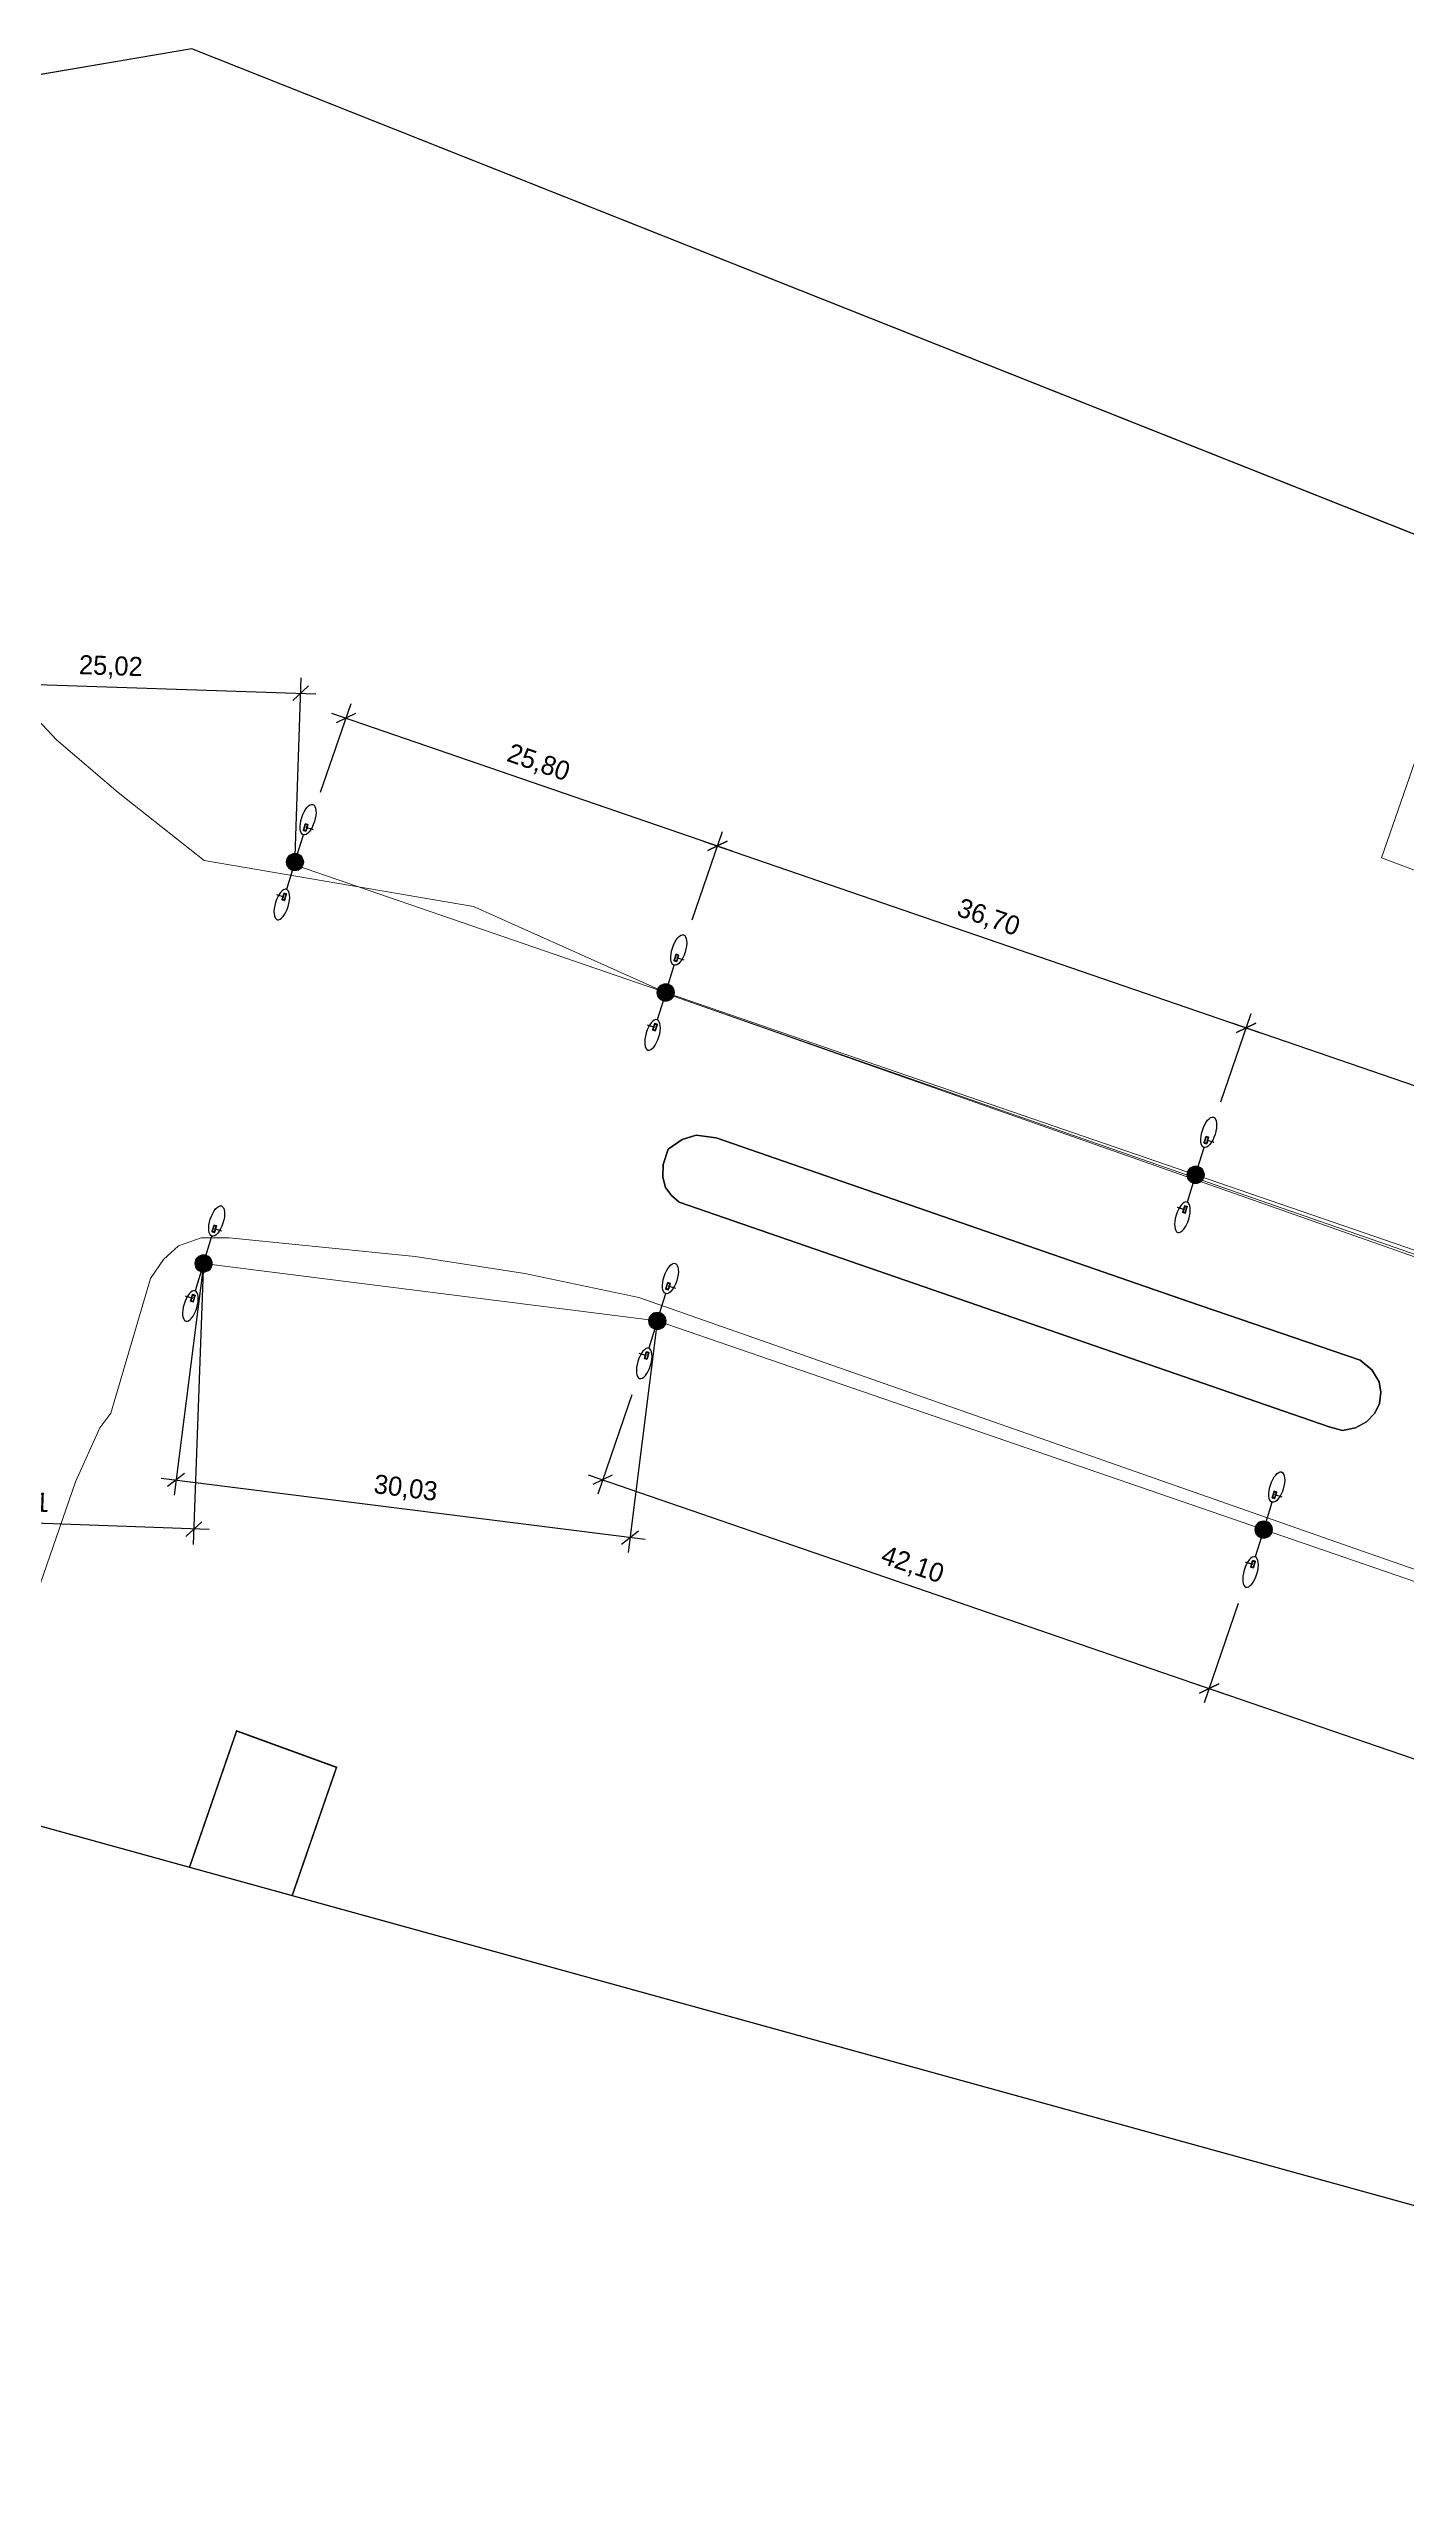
# Model space of a CAD drawing. Extents: x -105 to 2796, y -10 to 1087.
# Drawn here: x 2628.9 to 2718, y 347.6 to 507.9 of the extents above; entities that cross this region are included whole.
import ezdxf

# ---------------------------------------------------------------- set-up
doc = ezdxf.new("R2010")
doc.units = 0
doc.header["$MEASUREMENT"] = 0
for name, color, linetype in [('_МЕЖЕВОЙ_П-ЗУ_НОВЫЕ', 7, 'Continuous'), ('DLXLUM04', 5, 'Continuous'), ('DLXLUMEX', 2, 'Continuous'), ('DLXSCENE', 7, 'Continuous'), ('Размeh', 7, 'Continuous')]:
    doc.layers.add(name, color=color, linetype=linetype)
doc.layers.add('ОСВЕЩЕНИЕ', color=7, linetype='Continuous', lineweight=15)
doc.layers.add('ситуация', color=7, linetype='Continuous', lineweight=15)
doc.dimstyles.new('Благоуст', dxfattribs={"dimtxt": 1.25, "dimasz": 1, "dimexe": 1, "dimexo": 0.4085, "dimgap": 0.55, "dimtad": 1, "dimzin": 0, "dimtxsty": 'Standard', "dimblk": 'OBLIQUE', "dimcen": 0.6975, "dimdle": 1, "dimclrt": 256, "dimazin": 0, "dimtfac": 1, "dimtofl": 0, "dimtmove": 1, "dimatfit": 3, "dimldrblk": 'OBLIQUE', "dimfxl": 1, "dimtolj": 1, "dimtzin": 0, "dimarcsym": 0})

# ---------------------------------------------------------------- blocks, each defined once
blk = doc.blocks.new('*U179')
for p, q in [((-0.02, 0.23), (-0.14, -0.18)), ((-0.14, -0.18), (-0.02, 0.23)), ((-0.01, 0.25), (-0.13, -0.15)), ((-0.13, -0.15), (-0.01, 0.25)), ((-0.02, 0.23), (-0.01, 0.25)), ((-0.01, 0.25), (-0.02, 0.23)), ((0.14, 0.18), (-0.02, 0.23)), ((-0.02, 0.23), (0.14, 0.18)), ((0.15, 0.2), (-0.01, 0.25)), ((-0.01, 0.25), (0.15, 0.2)), ((0.02, -0.23), (0.14, 0.18)), ((0.14, 0.18), (0.02, -0.23)), ((0.03, -0.2), (0.15, 0.2)), ((0.15, 0.2), (0.03, -0.2)), ((0.14, 0.18), (0.15, 0.2)), ((0.15, 0.2), (0.14, 0.18)), ((-0.13, -0.15), (-0.14, -0.18)), ((-0.14, -0.18), (-0.13, -0.15)), ((-0.14, -0.18), (0.02, -0.23)), ((0.02, -0.23), (-0.14, -0.18)), ((-0.13, -0.15), (0.03, -0.2)), ((0.03, -0.2), (-0.13, -0.15)), ((0.02, -0.23), (0.03, -0.2)), ((0.03, -0.2), (0.02, -0.23))]:
    blk.add_line(p, q)
at = {"color": 1}
blk.add_line((0.01, 0.03), (0.49, -0.12), dxfattribs=at)
at = {"layer": 'DLXLUMEX', "color": 7}
blk.add_text('4', height=0.1, dxfattribs=at).set_placement((0, 0))
blk = doc.blocks.new('*U180')
at = {"color": 1}
blk.add_line((-0.01, -0.04), (-0.49, 0.11), dxfattribs=at)
for p, q in [((-0.03, 0.18), (-0.15, -0.21)), ((-0.15, -0.21), (-0.03, 0.18)), ((-0.02, 0.22), (-0.14, -0.17)), ((-0.14, -0.17), (-0.02, 0.22)), ((-0.02, 0.22), (-0.03, 0.18)), ((-0.03, 0.18), (-0.02, 0.22)), ((0.13, 0.13), (-0.03, 0.18)), ((-0.03, 0.18), (0.13, 0.13)), ((0.14, 0.17), (-0.02, 0.22)), ((-0.02, 0.22), (0.14, 0.17)), ((0.01, -0.26), (0.13, 0.13)), ((0.13, 0.13), (0.01, -0.26)), ((0.02, -0.22), (0.14, 0.17)), ((0.14, 0.17), (0.02, -0.22)), ((0.13, 0.13), (0.14, 0.17)), ((0.14, 0.17), (0.13, 0.13)), ((-0.14, -0.17), (-0.15, -0.21)), ((-0.15, -0.21), (-0.14, -0.17)), ((-0.15, -0.21), (0.01, -0.26)), ((0.01, -0.26), (-0.15, -0.21)), ((-0.14, -0.17), (0.02, -0.22)), ((0.02, -0.22), (-0.14, -0.17)), ((0.02, -0.22), (0.01, -0.26)), ((0.01, -0.26), (0.02, -0.22))]:
    blk.add_line(p, q)
at = {"layer": 'DLXLUMEX', "color": 7}
blk.add_text('4', height=0.1, dxfattribs=at).set_placement((0, 0))
blk = doc.blocks.new('*U183')
for p, q in [((-0.02, 0.22), (-0.14, -0.17)), ((-0.14, -0.17), (-0.02, 0.22)), ((-0.01, 0.26), (-0.13, -0.13)), ((-0.13, -0.13), (-0.01, 0.26)), ((-0.02, 0.22), (-0.01, 0.26)), ((-0.01, 0.26), (-0.02, 0.22)), ((0.14, 0.17), (-0.02, 0.22)), ((-0.02, 0.22), (0.14, 0.17)), ((0.15, 0.21), (-0.01, 0.26)), ((-0.01, 0.26), (0.15, 0.21)), ((0.02, -0.22), (0.14, 0.17)), ((0.14, 0.17), (0.02, -0.22)), ((0.03, -0.18), (0.15, 0.21)), ((0.15, 0.21), (0.03, -0.18)), ((0.14, 0.17), (0.15, 0.21)), ((0.15, 0.21), (0.14, 0.17)), ((-0.13, -0.13), (-0.14, -0.17)), ((-0.14, -0.17), (-0.13, -0.13)), ((-0.14, -0.17), (0.02, -0.22)), ((0.02, -0.22), (-0.14, -0.17)), ((-0.13, -0.13), (0.03, -0.18)), ((0.03, -0.18), (-0.13, -0.13)), ((0.02, -0.22), (0.03, -0.18)), ((0.03, -0.18), (0.02, -0.22))]:
    blk.add_line(p, q)
at = {"color": 1}
blk.add_line((0.01, 0.04), (0.49, -0.11), dxfattribs=at)
at = {"layer": 'DLXLUMEX', "color": 7}
blk.add_text('4', height=0.1, dxfattribs=at).set_placement((0, 0))
blk = doc.blocks.new('*U184')
at = {"color": 1}
blk.add_line((-0.01, -0.03), (-0.49, 0.12), dxfattribs=at)
for p, q in [((-0.03, 0.2), (-0.15, -0.2)), ((-0.15, -0.2), (-0.03, 0.2)), ((-0.02, 0.23), (-0.14, -0.18)), ((-0.14, -0.18), (-0.02, 0.23)), ((-0.02, 0.23), (-0.03, 0.2)), ((-0.03, 0.2), (-0.02, 0.23)), ((0.13, 0.15), (-0.03, 0.2)), ((-0.03, 0.2), (0.13, 0.15)), ((0.14, 0.18), (-0.02, 0.23)), ((-0.02, 0.23), (0.14, 0.18)), ((0.01, -0.25), (0.13, 0.15)), ((0.13, 0.15), (0.01, -0.25)), ((0.02, -0.23), (0.14, 0.18)), ((0.14, 0.18), (0.02, -0.23)), ((0.13, 0.15), (0.14, 0.18)), ((0.14, 0.18), (0.13, 0.15)), ((-0.14, -0.18), (-0.15, -0.2)), ((-0.15, -0.2), (-0.14, -0.18)), ((-0.15, -0.2), (0.01, -0.25)), ((0.01, -0.25), (-0.15, -0.2)), ((-0.14, -0.18), (0.02, -0.23)), ((0.02, -0.23), (-0.14, -0.18)), ((0.02, -0.23), (0.01, -0.25)), ((0.01, -0.25), (0.02, -0.23))]:
    blk.add_line(p, q)
at = {"layer": 'DLXLUMEX', "color": 7}
blk.add_text('4', height=0.1, dxfattribs=at).set_placement((0, 0))
blk = doc.blocks.new('*U185')
for p, q in [((-0.02, 0.22), (-0.14, -0.17)), ((-0.14, -0.17), (-0.02, 0.22)), ((-0.01, 0.26), (-0.13, -0.13)), ((-0.13, -0.13), (-0.01, 0.26)), ((-0.02, 0.22), (-0.01, 0.26)), ((-0.01, 0.26), (-0.02, 0.22)), ((0.14, 0.17), (-0.02, 0.22)), ((-0.02, 0.22), (0.14, 0.17)), ((0.15, 0.21), (-0.01, 0.26)), ((-0.01, 0.26), (0.15, 0.21)), ((0.02, -0.22), (0.14, 0.17)), ((0.14, 0.17), (0.02, -0.22)), ((0.03, -0.18), (0.15, 0.21)), ((0.15, 0.21), (0.03, -0.18)), ((0.14, 0.17), (0.15, 0.21)), ((0.15, 0.21), (0.14, 0.17)), ((-0.13, -0.13), (-0.14, -0.17)), ((-0.14, -0.17), (-0.13, -0.13)), ((-0.14, -0.17), (0.02, -0.22)), ((0.02, -0.22), (-0.14, -0.17)), ((-0.13, -0.13), (0.03, -0.18)), ((0.03, -0.18), (-0.13, -0.13)), ((0.02, -0.22), (0.03, -0.18)), ((0.03, -0.18), (0.02, -0.22))]:
    blk.add_line(p, q)
at = {"color": 1}
blk.add_line((0.01, 0.04), (0.49, -0.11), dxfattribs=at)
at = {"layer": 'DLXLUMEX', "color": 7}
blk.add_text('4', height=0.1, dxfattribs=at).set_placement((0, 0))
blk = doc.blocks.new('*U186')
at = {"color": 1}
blk.add_line((-0.01, -0.03), (-0.49, 0.12), dxfattribs=at)
for p, q in [((-0.03, 0.2), (-0.15, -0.2)), ((-0.15, -0.2), (-0.03, 0.2)), ((-0.02, 0.23), (-0.14, -0.18)), ((-0.14, -0.18), (-0.02, 0.23)), ((-0.02, 0.23), (-0.03, 0.2)), ((-0.03, 0.2), (-0.02, 0.23)), ((0.13, 0.15), (-0.03, 0.2)), ((-0.03, 0.2), (0.13, 0.15)), ((0.14, 0.18), (-0.02, 0.23)), ((-0.02, 0.23), (0.14, 0.18)), ((0.01, -0.25), (0.13, 0.15)), ((0.13, 0.15), (0.01, -0.25)), ((0.02, -0.23), (0.14, 0.18)), ((0.14, 0.18), (0.02, -0.23)), ((0.13, 0.15), (0.14, 0.18)), ((0.14, 0.18), (0.13, 0.15)), ((-0.14, -0.18), (-0.15, -0.2)), ((-0.15, -0.2), (-0.14, -0.18)), ((-0.15, -0.2), (0.01, -0.25)), ((0.01, -0.25), (-0.15, -0.2)), ((-0.14, -0.18), (0.02, -0.23)), ((0.02, -0.23), (-0.14, -0.18)), ((0.02, -0.23), (0.01, -0.25)), ((0.01, -0.25), (0.02, -0.23))]:
    blk.add_line(p, q)
at = {"layer": 'DLXLUMEX', "color": 7}
blk.add_text('4', height=0.1, dxfattribs=at).set_placement((0, 0))
blk = doc.blocks.new('*U187')
for p, q in [((-0.02, 0.23), (-0.14, -0.18)), ((-0.14, -0.18), (-0.02, 0.23)), ((-0.01, 0.25), (-0.13, -0.15)), ((-0.13, -0.15), (-0.01, 0.25)), ((-0.02, 0.23), (-0.01, 0.25)), ((-0.01, 0.25), (-0.02, 0.23)), ((0.14, 0.18), (-0.02, 0.23)), ((-0.02, 0.23), (0.14, 0.18)), ((0.15, 0.2), (-0.01, 0.25)), ((-0.01, 0.25), (0.15, 0.2)), ((0.02, -0.23), (0.14, 0.18)), ((0.14, 0.18), (0.02, -0.23)), ((0.03, -0.2), (0.15, 0.2)), ((0.15, 0.2), (0.03, -0.2)), ((0.14, 0.18), (0.15, 0.2)), ((0.15, 0.2), (0.14, 0.18)), ((-0.13, -0.15), (-0.14, -0.18)), ((-0.14, -0.18), (-0.13, -0.15)), ((-0.14, -0.18), (0.02, -0.23)), ((0.02, -0.23), (-0.14, -0.18)), ((-0.13, -0.15), (0.03, -0.2)), ((0.03, -0.2), (-0.13, -0.15)), ((0.02, -0.23), (0.03, -0.2)), ((0.03, -0.2), (0.02, -0.23))]:
    blk.add_line(p, q)
at = {"color": 1}
blk.add_line((0.01, 0.03), (0.49, -0.12), dxfattribs=at)
at = {"layer": 'DLXLUMEX', "color": 7}
blk.add_text('4', height=0.1, dxfattribs=at).set_placement((0, 0))
blk = doc.blocks.new('*U188')
at = {"color": 1}
blk.add_line((-0.01, -0.04), (-0.49, 0.11), dxfattribs=at)
for p, q in [((-0.03, 0.18), (-0.15, -0.21)), ((-0.15, -0.21), (-0.03, 0.18)), ((-0.02, 0.22), (-0.14, -0.17)), ((-0.14, -0.17), (-0.02, 0.22)), ((-0.02, 0.22), (-0.03, 0.18)), ((-0.03, 0.18), (-0.02, 0.22)), ((0.13, 0.13), (-0.03, 0.18)), ((-0.03, 0.18), (0.13, 0.13)), ((0.14, 0.17), (-0.02, 0.22)), ((-0.02, 0.22), (0.14, 0.17)), ((0.01, -0.26), (0.13, 0.13)), ((0.13, 0.13), (0.01, -0.26)), ((0.02, -0.22), (0.14, 0.17)), ((0.14, 0.17), (0.02, -0.22)), ((0.13, 0.13), (0.14, 0.17)), ((0.14, 0.17), (0.13, 0.13)), ((-0.14, -0.17), (-0.15, -0.21)), ((-0.15, -0.21), (-0.14, -0.17)), ((-0.15, -0.21), (0.01, -0.26)), ((0.01, -0.26), (-0.15, -0.21)), ((-0.14, -0.17), (0.02, -0.22)), ((0.02, -0.22), (-0.14, -0.17)), ((0.02, -0.22), (0.01, -0.26)), ((0.01, -0.26), (0.02, -0.22))]:
    blk.add_line(p, q)
at = {"layer": 'DLXLUMEX', "color": 7}
blk.add_text('4', height=0.1, dxfattribs=at).set_placement((0, 0))
blk = doc.blocks.new('*U190')
for p, q in [((-0.02, 0.23), (-0.14, -0.18)), ((-0.14, -0.18), (-0.02, 0.23)), ((-0.01, 0.25), (-0.13, -0.15)), ((-0.13, -0.15), (-0.01, 0.25)), ((-0.02, 0.23), (-0.01, 0.25)), ((-0.01, 0.25), (-0.02, 0.23)), ((0.14, 0.18), (-0.02, 0.23)), ((-0.02, 0.23), (0.14, 0.18)), ((0.15, 0.2), (-0.01, 0.25)), ((-0.01, 0.25), (0.15, 0.2)), ((0.02, -0.23), (0.14, 0.18)), ((0.14, 0.18), (0.02, -0.23)), ((0.03, -0.2), (0.15, 0.2)), ((0.15, 0.2), (0.03, -0.2)), ((0.14, 0.18), (0.15, 0.2)), ((0.15, 0.2), (0.14, 0.18)), ((-0.13, -0.15), (-0.14, -0.18)), ((-0.14, -0.18), (-0.13, -0.15)), ((-0.14, -0.18), (0.02, -0.23)), ((0.02, -0.23), (-0.14, -0.18)), ((-0.13, -0.15), (0.03, -0.2)), ((0.03, -0.2), (-0.13, -0.15)), ((0.02, -0.23), (0.03, -0.2)), ((0.03, -0.2), (0.02, -0.23))]:
    blk.add_line(p, q)
at = {"color": 1}
blk.add_line((0.01, 0.03), (0.49, -0.12), dxfattribs=at)
at = {"layer": 'DLXLUMEX', "color": 7}
blk.add_text('4', height=0.1, dxfattribs=at).set_placement((0, 0))
blk = doc.blocks.new('*U191')
at = {"color": 1}
blk.add_line((-0.01, -0.04), (-0.49, 0.11), dxfattribs=at)
for p, q in [((-0.03, 0.18), (-0.15, -0.21)), ((-0.15, -0.21), (-0.03, 0.18)), ((-0.02, 0.22), (-0.14, -0.17)), ((-0.14, -0.17), (-0.02, 0.22)), ((-0.02, 0.22), (-0.03, 0.18)), ((-0.03, 0.18), (-0.02, 0.22)), ((0.13, 0.13), (-0.03, 0.18)), ((-0.03, 0.18), (0.13, 0.13)), ((0.14, 0.17), (-0.02, 0.22)), ((-0.02, 0.22), (0.14, 0.17)), ((0.01, -0.26), (0.13, 0.13)), ((0.13, 0.13), (0.01, -0.26)), ((0.02, -0.22), (0.14, 0.17)), ((0.14, 0.17), (0.02, -0.22)), ((0.13, 0.13), (0.14, 0.17)), ((0.14, 0.17), (0.13, 0.13)), ((-0.14, -0.17), (-0.15, -0.21)), ((-0.15, -0.21), (-0.14, -0.17)), ((-0.15, -0.21), (0.01, -0.26)), ((0.01, -0.26), (-0.15, -0.21)), ((-0.14, -0.17), (0.02, -0.22)), ((0.02, -0.22), (-0.14, -0.17)), ((0.02, -0.22), (0.01, -0.26)), ((0.01, -0.26), (0.02, -0.22))]:
    blk.add_line(p, q)
at = {"layer": 'DLXLUMEX', "color": 7}
blk.add_text('4', height=0.1, dxfattribs=at).set_placement((0, 0))
blk = doc.blocks.new('*U192')
for p, q in [((-0.02, 0.22), (-0.14, -0.17)), ((-0.14, -0.17), (-0.02, 0.22)), ((-0.01, 0.26), (-0.13, -0.13)), ((-0.13, -0.13), (-0.01, 0.26)), ((-0.02, 0.22), (-0.01, 0.26)), ((-0.01, 0.26), (-0.02, 0.22)), ((0.14, 0.17), (-0.02, 0.22)), ((-0.02, 0.22), (0.14, 0.17)), ((0.15, 0.21), (-0.01, 0.26)), ((-0.01, 0.26), (0.15, 0.21)), ((0.02, -0.22), (0.14, 0.17)), ((0.14, 0.17), (0.02, -0.22)), ((0.03, -0.18), (0.15, 0.21)), ((0.15, 0.21), (0.03, -0.18)), ((0.14, 0.17), (0.15, 0.21)), ((0.15, 0.21), (0.14, 0.17)), ((-0.13, -0.13), (-0.14, -0.17)), ((-0.14, -0.17), (-0.13, -0.13)), ((-0.14, -0.17), (0.02, -0.22)), ((0.02, -0.22), (-0.14, -0.17)), ((-0.13, -0.13), (0.03, -0.18)), ((0.03, -0.18), (-0.13, -0.13)), ((0.02, -0.22), (0.03, -0.18)), ((0.03, -0.18), (0.02, -0.22))]:
    blk.add_line(p, q)
at = {"color": 1}
blk.add_line((0.01, 0.04), (0.49, -0.11), dxfattribs=at)
at = {"layer": 'DLXLUMEX', "color": 7}
blk.add_text('4', height=0.1, dxfattribs=at).set_placement((0, 0))
blk = doc.blocks.new('*U193')
at = {"color": 1}
blk.add_line((-0.01, -0.03), (-0.49, 0.12), dxfattribs=at)
for p, q in [((-0.03, 0.2), (-0.15, -0.2)), ((-0.15, -0.2), (-0.03, 0.2)), ((-0.02, 0.23), (-0.14, -0.18)), ((-0.14, -0.18), (-0.02, 0.23)), ((-0.02, 0.23), (-0.03, 0.2)), ((-0.03, 0.2), (-0.02, 0.23)), ((0.13, 0.15), (-0.03, 0.2)), ((-0.03, 0.2), (0.13, 0.15)), ((0.14, 0.18), (-0.02, 0.23)), ((-0.02, 0.23), (0.14, 0.18)), ((0.01, -0.25), (0.13, 0.15)), ((0.13, 0.15), (0.01, -0.25)), ((0.02, -0.23), (0.14, 0.18)), ((0.14, 0.18), (0.02, -0.23)), ((0.13, 0.15), (0.14, 0.18)), ((0.14, 0.18), (0.13, 0.15)), ((-0.14, -0.18), (-0.15, -0.2)), ((-0.15, -0.2), (-0.14, -0.18)), ((-0.15, -0.2), (0.01, -0.25)), ((0.01, -0.25), (-0.15, -0.2)), ((-0.14, -0.18), (0.02, -0.23)), ((0.02, -0.23), (-0.14, -0.18)), ((0.02, -0.23), (0.01, -0.25)), ((0.01, -0.25), (0.02, -0.23))]:
    blk.add_line(p, q)
at = {"layer": 'DLXLUMEX', "color": 7}
blk.add_text('4', height=0.1, dxfattribs=at).set_placement((0, 0))
blk = doc.blocks.new('*U206')
for p, q in [((2638.31, 507.94), (1021.03, 233.4)), ((2795.57, 445.51), (2638.31, 507.94)), ((2669.6, 435.72), (2670.52, 436.36)), ((2670.52, 436.36), (2669.6, 435.72)), ((2670.52, 436.36), (2671.44, 436.63)), ((2671.44, 436.63), (2670.52, 436.36)), ((2671.44, 436.63), (2672.75, 436.45)), ((2672.75, 436.45), (2671.44, 436.63)), ((2672.75, 436.45), (2703.69, 425.74)), ((2703.69, 425.74), (2672.75, 436.45)), ((2669.25, 433.87), (2669.27, 434.71)), ((2669.27, 434.71), (2669.25, 433.87)), ((2669.27, 434.71), (2669.6, 435.72)), ((2669.6, 435.72), (2669.27, 434.71)), ((2669.41, 433.21), (2669.25, 433.87)), ((2669.25, 433.87), (2669.41, 433.21)), ((2669.81, 432.68), (2669.41, 433.21)), ((2669.41, 433.21), (2669.81, 432.68)), ((2670.32, 432.23), (2669.81, 432.68)), ((2669.81, 432.68), (2670.32, 432.23)), ((2713, 417.48), (2670.32, 432.23)), ((2670.32, 432.23), (2713, 417.48)), ((2703.69, 425.74), (2715.02, 421.86)), ((2715.02, 421.86), (2703.69, 425.74)), ((2715.02, 421.86), (2715.8, 421.23)), ((2715.8, 421.23), (2715.02, 421.86)), ((2715.8, 421.23), (2716.27, 420.45)), ((2716.27, 420.45), (2715.8, 421.23)), ((2716.27, 420.45), (2716.38, 419.77)), ((2716.38, 419.77), (2716.27, 420.45)), ((2716.29, 419.03), (2715.99, 418.38)), ((2715.99, 418.38), (2716.29, 419.03)), ((2716.38, 419.77), (2716.29, 419.03)), ((2716.29, 419.03), (2716.38, 419.77)), ((2713.86, 417.24), (2713, 417.48)), ((2713, 417.48), (2713.86, 417.24)), ((2714.71, 417.42), (2713.86, 417.24)), ((2713.86, 417.24), (2714.71, 417.42)), ((2715.44, 417.82), (2714.71, 417.42)), ((2714.71, 417.42), (2715.44, 417.82)), ((2715.99, 418.38), (2715.44, 417.82)), ((2715.44, 417.82), (2715.99, 418.38)), ((2600.58, 398.96), (2776.54, 350.37))]:
    blk.add_line(p, q)
blk = doc.blocks.new('_Oblique')
at = {"layer": 'Размeh', "color": 0, "lineweight": -2}
blk.add_line((-0.5, -0.5), (0.5, 0.5), dxfattribs=at)
blk = doc.blocks.new('*D553')
at = {"layer": 'Defpoints', "color": 0, "ltscale": 100, "transparency": 16777216}
for p in [(2705.74, 438.43), (2740.26, 432.43), (2738.46, 427.18)]:
    blk.add_point(p, dxfattribs=at)
at = {"layer": 'ситуация', "color": 0, "lineweight": -2, "ltscale": 100, "transparency": 16777216}
for p, q in [((2705.87, 438.82), (2707.87, 444.63)), ((2706.6, 444.01), (2741.21, 432.1)), ((2738.59, 427.57), (2740.59, 433.38))]:
    blk.add_line(p, q, dxfattribs=at)
for p, rotation in [((2707.54, 443.68), 161.0197660389289), ((2740.26, 432.43), 341.0197660389289)]:
    blk.add_blockref('_Oblique', p, dxfattribs=dict(at, rotation=rotation))
at = {"layer": 'ситуация', "ltscale": 100, "transparency": 16777216, "insert": (2724.32, 439.27), "char_height": 1.25, "attachment_point": 5, "rotation": 341.0198}
blk.add_mtext('\\A1;34,60', dxfattribs=at)
blk = doc.blocks.new('*D554')
at = {"layer": 'Defpoints', "color": 0, "ltscale": 100, "transparency": 16777216}
for p in [(2671.03, 450.37), (2707.54, 443.68), (2705.74, 438.43)]:
    blk.add_point(p, dxfattribs=at)
at = {"layer": 'ситуация', "color": 0, "lineweight": -2, "ltscale": 100, "transparency": 16777216}
for p, q in [((2671.17, 450.76), (2673.16, 456.57)), ((2671.89, 455.94), (2708.49, 443.36)), ((2705.87, 438.82), (2707.87, 444.63))]:
    blk.add_line(p, q, dxfattribs=at)
for p, rotation in [((2672.84, 455.62), 161.0197660389314), ((2707.54, 443.68), 341.0197660389314)]:
    blk.add_blockref('_Oblique', p, dxfattribs=dict(at, rotation=rotation))
at = {"layer": 'ситуация', "ltscale": 100, "transparency": 16777216, "insert": (2690.61, 450.86), "char_height": 1.25, "attachment_point": 5, "rotation": 341.0198}
blk.add_mtext('\\A1;36,70', dxfattribs=at)
blk = doc.blocks.new('*D555')
at = {"layer": 'Defpoints', "color": 0, "ltscale": 100, "transparency": 16777216}
for p in [(2646.64, 458.76), (2672.84, 455.62), (2671.03, 450.37)]:
    blk.add_point(p, dxfattribs=at)
at = {"layer": 'ситуация', "color": 0, "lineweight": -2, "ltscale": 100, "transparency": 16777216}
for p, q in [((2646.77, 459.15), (2648.77, 464.96)), ((2647.5, 464.34), (2673.78, 455.29)), ((2671.17, 450.76), (2673.16, 456.57))]:
    blk.add_line(p, q, dxfattribs=at)
for p, rotation in [((2648.44, 464.01), 161.019766038938), ((2672.84, 455.62), 341.019766038938)]:
    blk.add_blockref('_Oblique', p, dxfattribs=dict(at, rotation=rotation))
at = {"layer": 'ситуация', "ltscale": 100, "transparency": 16777216, "insert": (2661.06, 461.02), "char_height": 1.25, "attachment_point": 5, "rotation": 341.0198}
blk.add_mtext('\\A1;25,80', dxfattribs=at)
blk = doc.blocks.new('*D587')
at = {"layer": 'Defpoints', "color": 0, "ltscale": 100, "transparency": 16777216}
for p in [(2645.46, 465.65), (2620.08, 455.39), (2645.09, 454.56)]:
    blk.add_point(p, dxfattribs=at)
at = {"layer": 'ситуация', "color": 0, "lineweight": -2, "ltscale": 100, "transparency": 16777216}
for p, q in [((2620.1, 455.8), (2620.48, 467.48)), ((2645.1, 454.97), (2645.49, 466.65)), ((2619.45, 466.51), (2646.46, 465.61))]:
    blk.add_line(p, q, dxfattribs=at)
for p, rotation in [((2620.45, 466.48), 178.097924313806), ((2645.46, 465.65), 358.097924313806)]:
    blk.add_blockref('_Oblique', p, dxfattribs=dict(at, rotation=rotation))
at = {"layer": 'ситуация', "ltscale": 100, "transparency": 16777216, "insert": (2633, 467.34), "char_height": 1.25, "attachment_point": 5, "rotation": 358.0979}
blk.add_mtext('\\A1;25,02', dxfattribs=at)
blk = doc.blocks.new('*D557')
at = {"layer": 'Defpoints', "color": 0, "ltscale": 100, "transparency": 16777216}
for p in [(2707.15, 406.27), (2742.05, 394.27), (2740, 388.32)]:
    blk.add_point(p, dxfattribs=at)
at = {"layer": 'ситуация', "color": 0, "lineweight": -2, "ltscale": 100, "transparency": 16777216}
for p, q in [((2707.02, 405.89), (2704.78, 399.37)), ((2704.16, 400.64), (2740.95, 387.99)), ((2741.92, 393.89), (2739.67, 387.37))]:
    blk.add_line(p, q, dxfattribs=at)
for p, rotation in [((2705.11, 400.32), 161.0197660389229), ((2740, 388.32), 341.0197660389229)]:
    blk.add_blockref('_Oblique', p, dxfattribs=dict(at, rotation=rotation))
at = {"layer": 'ситуация', "ltscale": 100, "transparency": 16777216, "insert": (2722.97, 395.53), "char_height": 1.25, "attachment_point": 5, "rotation": 341.0198}
blk.add_mtext('\\A1;36,90', dxfattribs=at)
blk = doc.blocks.new('*D558')
at = {"layer": 'Defpoints', "color": 0, "ltscale": 100, "transparency": 16777216}
for p in [(2667.34, 419.97), (2707.15, 406.27), (2705.11, 400.32)]:
    blk.add_point(p, dxfattribs=at)
at = {"layer": 'ситуация', "color": 0, "lineweight": -2, "ltscale": 100, "transparency": 16777216}
for p, q in [((2667.21, 419.58), (2664.97, 413.06)), ((2664.35, 414.34), (2706.05, 399.99)), ((2707.02, 405.89), (2704.78, 399.37))]:
    blk.add_line(p, q, dxfattribs=at)
for p, rotation in [((2665.29, 414.01), 161.0197660389397), ((2705.11, 400.32), 341.0197660389397)]:
    blk.add_blockref('_Oblique', p, dxfattribs=dict(at, rotation=rotation))
at = {"layer": 'ситуация', "ltscale": 100, "transparency": 16777216, "insert": (2685.62, 408.37), "char_height": 1.25, "attachment_point": 5, "rotation": 341.0198}
blk.add_mtext('\\A1;42,10', dxfattribs=at)
blk = doc.blocks.new('*D588')
at = {"layer": 'Defpoints', "color": 0, "ltscale": 100, "transparency": 16777216}
for p in [(2639.09, 428.21), (2668.88, 424.44), (2667.08, 410.23)]:
    blk.add_point(p, dxfattribs=at)
at = {"layer": 'ситуация', "color": 0, "lineweight": -2, "ltscale": 100, "transparency": 16777216}
for p, q in [((2639.04, 427.8), (2637.17, 413.01)), ((2668.83, 424.03), (2666.96, 409.24)), ((2636.3, 414.13), (2668.08, 410.11))]:
    blk.add_line(p, q, dxfattribs=at)
for p, rotation in [((2637.29, 414), 172.7894479928299), ((2667.08, 410.23), 352.7894479928298)]:
    blk.add_blockref('_Oblique', p, dxfattribs=dict(at, rotation=rotation))
at = {"layer": 'ситуация', "ltscale": 100, "transparency": 16777216, "insert": (2652.35, 413.39), "char_height": 1.25, "attachment_point": 5, "rotation": 352.7894}
blk.add_mtext('\\A1;30,03', dxfattribs=at)
blk = doc.blocks.new('*D559')
at = {"layer": 'Defpoints', "color": 0, "ltscale": 100, "transparency": 16777216}
for p in [(2615.79, 429.07), (2639.09, 428.21), (2615.15, 411.63)]:
    blk.add_point(p, dxfattribs=at)
at = {"layer": 'ситуация', "color": 0, "lineweight": -2, "ltscale": 100, "transparency": 16777216}
for p, q in [((2615.78, 428.66), (2615.12, 410.63)), ((2639.07, 427.8), (2638.41, 409.77)), ((2639.45, 410.74), (2614.15, 411.67))]:
    blk.add_line(p, q, dxfattribs=at)
for p, rotation in [((2615.15, 411.63), 177.8921136528583), ((2638.45, 410.77), 357.8921136528583)]:
    blk.add_blockref('_Oblique', p, dxfattribs=dict(at, rotation=rotation))
at = {"layer": 'ситуация', "ltscale": 100, "transparency": 16777216, "insert": (2626.85, 412.48), "char_height": 1.25, "attachment_point": 5, "rotation": 357.8921}
blk.add_mtext('\\A1;23,31', dxfattribs=at)

msp = doc.modelspace()

# ---------------------------------------------------------------- hatches: boundary and pattern name
at = {"layer": 'ОСВЕЩЕНИЕ', "linetype": 'Continuous', "lineweight": 18}
h = msp.add_hatch(color=7, dxfattribs=at)
edge = h.paths.add_edge_path()
edge.add_arc((2645.091, 454.561), 0.572, 0, 360)
h = msp.add_hatch(color=7, dxfattribs=at)
edge = h.paths.add_edge_path()
edge.add_arc((2669.43, 446), 0.572, 0, 360)
h = msp.add_hatch(color=7, dxfattribs=at)
edge = h.paths.add_edge_path()
edge.add_arc((2704.224, 434.033), 0.572, 0, 360)
h = msp.add_hatch(color=7, dxfattribs=at)
edge = h.paths.add_edge_path()
edge.add_arc((2639.088, 428.209), 0.572, 0, 360)
h = msp.add_hatch(color=7, dxfattribs=at)
edge = h.paths.add_edge_path()
edge.add_arc((2668.882, 424.44), 0.572, 0, 360)
h = msp.add_hatch(color=7, dxfattribs=at)
edge = h.paths.add_edge_path()
edge.add_arc((2708.693, 410.747), 0.572, 0, 360)

# ---------------------------------------------------------------- linework, layer by layer
at = {"layer": '_МЕЖЕВОЙ_П-ЗУ_НОВЫЕ', "color": 1, "lineweight": 18, "const_width": 0.1}
msp.add_lwpolyline([(2644.908, 386.721), (2647.82, 395.14), (2641.26, 397.53), (2638.167, 388.582)], dxfattribs=at)
at = {"layer": '_МЕЖЕВОЙ_П-ЗУ_НОВЫЕ', "color": 7, "lineweight": 18, "const_width": 0.1}
msp.add_lwpolyline([(2644.908, 386.721), (2647.82, 395.14), (2641.26, 397.53), (2638.167, 388.582)], dxfattribs=at)
at = {"layer": 'ОСВЕЩЕНИЕ', "color": 7, "linetype": 'Continuous', "lineweight": 18}
for centre in [(2645.091, 454.561), (2645.091, 454.561), (2669.43, 446), (2669.43, 446), (2704.224, 434.033), (2704.224, 434.033), (2639.088, 428.209), (2639.088, 428.209), (2668.882, 424.44), (2668.882, 424.44), (2708.693, 410.747), (2708.693, 410.747)]:
    msp.add_circle(centre, 0.572, dxfattribs=at)
at = {"layer": 'ситуация', "color": 6, "ltscale": 100}
for p, q in [((1021.035, 233.402), (2638.307, 507.942)), ((2638.307, 507.942), (2795.566, 445.506)), ((2776.541, 350.372), (2600.582, 398.961))]:
    msp.add_line(p, q, dxfattribs=at)
at = {"layer": 'ситуация', "color": 0, "lineweight": 25}
for p, q in [((2645.091, 454.561), (2645.644, 456.353)), ((2645.091, 454.561), (2644.536, 452.77)), ((2669.43, 446), (2669.983, 447.792)), ((2669.43, 446), (2668.875, 444.209)), ((2704.224, 434.033), (2704.777, 435.825)), ((2704.224, 434.033), (2703.669, 432.242)), ((2639.088, 428.209), (2639.641, 430.001)), ((2639.088, 428.209), (2638.533, 426.418)), ((2668.882, 424.44), (2669.435, 426.231)), ((2668.882, 424.44), (2668.327, 422.649)), ((2708.693, 410.747), (2709.246, 412.538)), ((2708.693, 410.747), (2708.138, 408.956))]:
    msp.add_line(p, q, dxfattribs=at)
at = {"layer": 'ситуация', "color": 1, "ltscale": 100}
for p, q in [((2771.458, 410.909), (2645.122, 454.361)), ((2668.882, 424.44), (2639.088, 428.209)), ((2767.889, 390.387), (2668.882, 424.44))]:
    msp.add_line(p, q, dxfattribs=at)
at = {"layer": 'ситуация', "ltscale": 100}
msp.add_line((2670.014, 445.739), (2787.359, 404.465), dxfattribs=at)
at = {"layer": 'ситуация', "color": 7, "linetype": 'Continuous', "lineweight": 18, "flags": 128}
for points in [[(2618.725, 488.489), (2619.949, 477.894), (2622.554, 470.365), (2623.047, 469.417), (2629.433, 462.58), (2633.489, 459.134), (2639.121, 454.657), (2656.804, 451.655), (2670.014, 445.739), (2723.613, 427.074), (2724.338, 426.923), (2725.121, 426.948), (2726.14, 427.414), (2727.268, 428.105), (2728.14, 429.03), (2728.713, 429.965), (2733.5, 444.528), (2733.534, 445.958), (2733.247, 446.884), (2732.49, 448.141), (2731.836, 448.877), (2731.058, 449.375), (2716.422, 454.839), (2722.961, 473.682)], [(2713.32, 422.431), (2715.015, 421.861), (2715.804, 421.229), (2716.273, 420.448), (2716.381, 419.77), (2716.292, 419.029), (2715.989, 418.384), (2715.444, 417.818), (2714.707, 417.419), (2713.855, 417.244), (2712.997, 417.48), (2670.318, 432.235), (2669.809, 432.681), (2669.413, 433.21), (2669.248, 433.871), (2669.265, 434.71), (2669.602, 435.724), (2670.523, 436.361), (2671.44, 436.628), (2672.746, 436.45), (2713.32, 422.431)], [(2623.36, 392.671), (2624.192, 395.12), (2630.681, 413.887), (2632.279, 417.424), (2633.009, 418.378), (2635.612, 427.223), (2636.45, 428.465), (2637.448, 429.365), (2638.925, 429.905), (2640.77, 429.905), (2652.986, 428.681), (2660.173, 427.563), (2667.664, 425.974), (2715.17, 409.333), (2750.49, 397.045), (2758.415, 393.254), (2768.431, 387.459), (2772.391, 384.714), (2776.806, 380.584), (2778.944, 378.476), (2781.549, 375.255)]]:
    msp.add_lwpolyline(points, dxfattribs=at)
at = {"layer": 'ситуация', "color": 0, "lineweight": 25}
for centre in [(2645.952, 457.347), (2670.291, 448.786), (2705.084, 436.819), (2639.949, 430.995), (2669.743, 427.226), (2709.554, 413.533)]:
    msp.add_ellipse(centre, major_axis=(0.313, 0.993), ratio=0.418921, dxfattribs=at)
at = {"layer": 'ситуация', "color": 0, "lineweight": 25, "extrusion": (0, 0, -1)}
for centre in [(2644.228, 451.776), (2668.567, 443.215), (2703.36, 431.248), (2638.225, 425.424), (2668.019, 421.654), (2707.83, 407.962)]:
    msp.add_ellipse(centre, major_axis=(-0.303, -0.996), ratio=0.418921, dxfattribs=at)

# ---------------------------------------------------------------- block references
at = {"layer": 'DLXLUM04'}
for name, p in [('*U179', (2645.789, 456.821)), ('*U180', (2644.393, 452.302)), ('*U187', (2670.128, 448.26)), ('*U188', (2668.732, 443.741)), ('*U190', (2704.921, 436.293)), ('*U191', (2703.526, 431.774)), ('*U183', (2639.786, 430.469)), ('*U185', (2669.58, 426.699)), ('*U184', (2638.39, 425.949)), ('*U186', (2668.184, 422.18)), ('*U192', (2709.391, 413.007)), ('*U193', (2707.995, 408.487))]:
    msp.add_blockref(name, p, dxfattribs=at)
at = {"layer": 'DLXSCENE'}
msp.add_blockref('*U206', (0, 0), dxfattribs=at)

# ---------------------------------------------------------------- dimensions: what is measured, and where the dimension line sits
at = {"layer": 'ситуация', "ltscale": 100}
for p1, p2, distance, picture, middle in [((2620.082, 455.392), (2645.091, 454.561), 11.093, '*D587', (2632.997, 467.342)), ((2646.635, 458.761), (2671.032, 450.37), 5.551, '*D555', (2661.055, 461.025)), ((2671.032, 450.37), (2705.737, 438.434), 5.551, '*D554', (2690.606, 450.861)), ((2705.737, 438.434), (2738.456, 427.18), 5.551, '*D553', (2724.318, 439.266)), ((2639.088, 428.209), (2615.794, 429.066), 17.448, '*D559', (2626.846, 412.48)), ((2639.088, 428.209), (2668.882, 424.44), -14.319, '*D588', (2652.348, 413.388)), ((2667.343, 419.966), (2707.154, 406.273), -6.298, '*D558', (2685.616, 408.373)), ((2707.154, 406.273), (2742.048, 394.272), -6.298, '*D557', (2722.969, 395.526))]:
    dim = msp.add_aligned_dim(p1=p1, p2=p2, distance=distance, dimstyle='Благоуст', dxfattribs=at)
    dim.commit()
    dim.dimension.update_dxf_attribs({"geometry": picture, "text_midpoint": middle})

doc.saveas('drawing.dxf')
